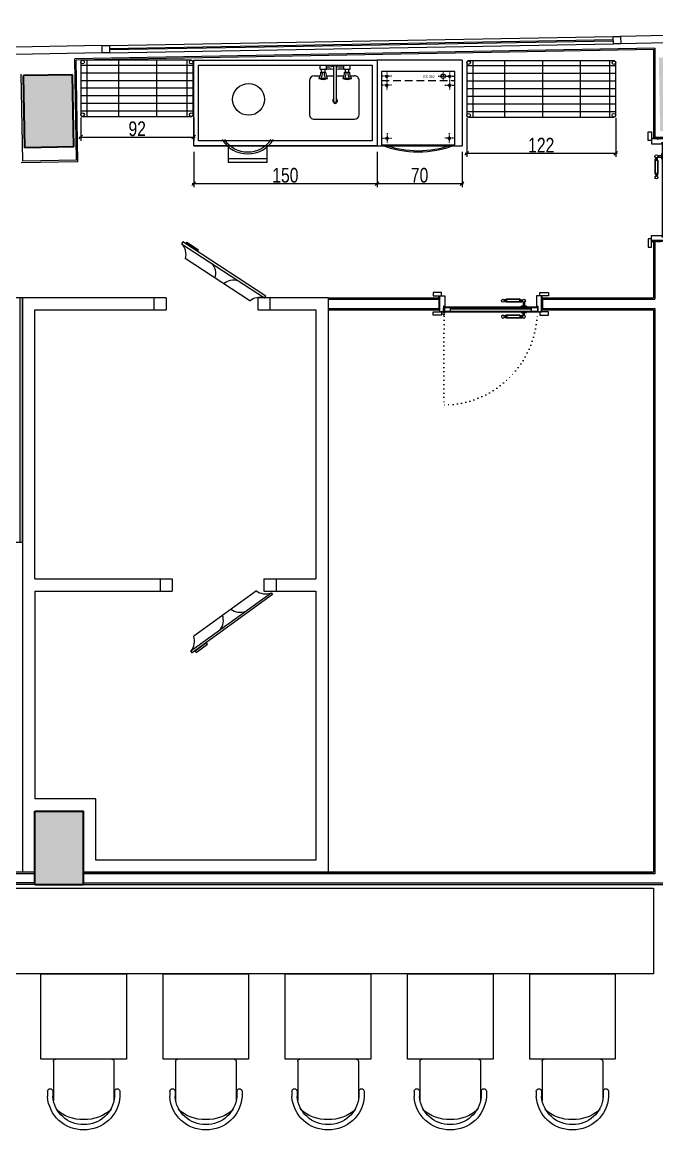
# Model space of a CAD drawing. Header units: millimetres. Extents: x 4 to 839, y -528 to 593.
# Drawn here: x 311.8 to 415.7, y 264.8 to 446.1 of the extents above; entities that cross this region are included whole.
import ezdxf

# ---------------------------------------------------------------- set-up
doc = ezdxf.new("R2010")
doc.units = ezdxf.units.MM
for name, pattern in [('ACAD_ISO07W100', [3, 0, -3]), ('CENTER', [0.0065, 0.002, -0.001, 0.0005, -0.001, 0.002]), ('HIDDEN', [9.525, 6.35, -3.175])]:
    doc.linetypes.add(name, pattern=pattern)
doc.layers.add('AD', color=5, linetype='Continuous')
doc.layers.add('tefris ölcü', color=251, linetype='Continuous')
for name, color, linetype, lineweight in [('alcıpan', 14, 'Continuous', 25), ('b_yazı', 144, 'Continuous', 25), ('cam', 146, 'Continuous', 20), ('ICOL', 50, 'Continuous', 15), ('kapı', 25, 'Continuous', 20), ('kolon', 5, 'Continuous', 35), ('kompozit', 16, 'Continuous', 20), ('makine', 177, 'Continuous', 18), ('tarama', 252, 'Continuous', 18), ('tefriş', 34, 'Continuous', 20)]:
    doc.layers.add(name, color=color, linetype=linetype, lineweight=lineweight)
doc.styles.get("Standard").update_dxf_attribs({"font": 'arial.ttf'})
doc.styles.add('uban-2', font='GOTHIC.TTF', dxfattribs={"width": 0.8})
doc.linetypes.add('BATTING', pattern='A,0.0001,-0.1,[134,ltypeshp.shx,S=0.1,R=0,X=-0.1,Y=0],-0.2,[134,ltypeshp.shx,S=0.1,R=180,X=0.1,Y=0],-0.1', length=0.4001)
doc.dimstyles.new('1_50 uban', dxfattribs={"dimtxt": 12, "dimasz": 3, "dimexe": 3, "dimexo": 5, "dimgap": 0.5, "dimtad": 1, "dimdec": 0, "dimzin": 9, "dimtxsty": 'uban-2', "dimblk": 'OBLIQUE', "dimcen": 1.5, "dimdle": 1.25, "dimclrd": 251, "dimclre": 251, "dimclrt": 1, "dimazin": 2, "dimtfac": 1.25, "dimtdec": 0, "dimtix": 1, "dimtmove": 0, "dimatfit": 3, "dimldrblk": 'OBLIQUE', "dimfxl": 5, "dimtolj": 1, "dimtzin": 0, "dimarcsym": 0})

# ---------------------------------------------------------------- blocks, each defined once
blk = doc.blocks.new('*E119')
at = {"layer": 'tarama'}
h = blk.add_hatch(dxfattribs=at)
h.set_pattern_fill('JIS_STN_2.5', color=256, scale=5, angle=90)
h.set_pattern_definition([(135, (1508.865, -4939.552), (-8.838835, -8.838835), []), (135, (1508.865, -4930.727), (-8.838835, -8.838835), [6, -2.5])])
h.paths.add_polyline_path([(47.03, -5.78), (46.92, 0.21), (0, 0), (0.31, -68.35), (6.3, -68.35), (47.31, -68.16)])
h.paths.add_polyline_path([(52.81, -595.35), (11.81, -595.35), (11.81, -654.35), (52.81, -654.35)])
h.paths.add_polyline_path([(49.81, -1179.18), (0.31, -1179.37), (0.56, -1245.37), (50.06, -1245.18)])
h.paths.add_polyline_path([(765.99, -1225.39), (765.76, -1165.39), (724.76, -1165.55), (724.99, -1225.55)])
h.paths.add_polyline_path([(770.81, -595.35), (730.81, -595.35), (730.81, -654.35), (770.81, -654.35)])
h.paths.add_polyline_path([(765.69, -4.66), (725.7, -5.36), (726.75, -65.35), (766.75, -64.65)])
h.paths.add_polyline_path([(1288.72, -1.48), (1248.72, -2.18), (1249.76, -61.17), (1289.75, -60.47)])
h.paths.add_polyline_path([(1257.81, -603.85), (1257.81, -663.85), (1297.81, -663.85), (1297.81, -603.85)])
h.paths.add_polyline_path([(1297.76, -1164.81), (1257.76, -1164.97), (1257.99, -1224.97), (1297.99, -1224.81)])
h.paths.add_polyline_path([(1787.99, -1223.9), (1829.49, -1223.74), (1829.26, -1163.74), (1787.76, -1163.9)])
h.paths.add_polyline_path([(1820.31, -469.85), (1780.31, -469.85), (1780.31, -530.85), (1820.31, -530.85)])
h.paths.add_polyline_path([(1769.6, -47.54), (1809.59, -46.84), (1808.54, 13.15), (1768.55, 12.45)])
h.paths.add_polyline_path([(2353.42, -32.29), (2402.41, -31.43), (2401.13, 41.56), (2352.14, 40.7), (2352.25, 34.7)])
h.paths.add_polyline_path([(2405.57, -471.99), (2357.57, -472.18), (2357.84, -542.18), (2405.84, -541.99)])
h.paths.add_polyline_path([(2405.84, -1161.99), (2360.26, -1162.17), (2360.51, -1226.67), (2360.61, -1232.67), (2405.84, -1232.49)])
at = {"color": 2}
blk.add_line((1297.81, -653.85), (1764.11, -653.85), dxfattribs=at)
at = {"layer": 'alcıpan'}
for p, q in [((1764.11, 19.06), (1764.11, -52.94)), ((1765.31, 20.32), (1765.31, -52.94)), ((1774.11, -52.94), (1764.11, -52.94)), ((1774.11, -136.94), (1764.11, -136.94)), ((1764.11, -136.94), (1764.11, -183.85)), ((1765.31, -136.94), (1765.31, -185.05)), ((1497.81, -183.85), (1588.46, -183.85)), ((1497.81, -185.05), (1588.46, -185.05)), ((1588.46, -183.85), (1588.46, -193.85)), ((1673.46, -183.85), (1673.46, -193.85)), ((1673.46, -183.85), (1764.11, -183.85)), ((1673.46, -185.05), (1765.31, -185.05)), ((1497.81, -192.65), (1588.46, -192.65)), ((1497.81, -193.85), (1588.46, -193.85)), ((1673.46, -192.65), (1765.31, -192.65)), ((1673.46, -193.85), (1764.11, -193.85)), ((1764.11, -193.85), (1764.11, -653.85)), ((1765.31, -192.65), (1765.31, -655.05)), ((1257.81, -655.05), (800.48, -655.05)), ((1257.81, -653.85), (801.68, -653.85)), ((1297.81, -653.85), (1764.11, -653.85)), ((1764.11, -653.85), (1297.81, -653.85)), ((1765.31, -655.05), (1297.81, -655.05)), ((1257.81, -663.85), (730.81, -663.85)), ((1257.81, -662.65), (732.01, -662.65)), ((1297.81, -662.65), (1772.91, -662.65)), ((1297.81, -663.85), (1774.11, -663.85))]:
    blk.add_line(p, q, dxfattribs=at)
at = {"layer": 'cam'}
for p, q in [((1318.91, 22.56), (1731.24, 29.8)), ((1318.95, 20.06), (1731.28, 27.3)), ((1731.24, 29.8), (1737.24, 29.9)), ((1731.34, 23.8), (1731.24, 29.8)), ((1737.24, 29.9), (1737.34, 23.9)), ((1312.91, 22.45), (1318.91, 22.56)), ((1313.01, 16.45), (1312.91, 22.45)), ((1318.91, 22.56), (1319.01, 16.56)), ((1318.97, 19.06), (1731.3, 26.3)), ((1319.01, 16.56), (1731.34, 23.8)), ((1737.34, 23.9), (1731.34, 23.8)), ((1319.01, 16.56), (1313.01, 16.45))]:
    blk.add_line(p, q, dxfattribs=at)
at = {"layer": 'kolon'}
for p, q in [((1288.72, -1.48), (1248.72, -2.18)), ((1249.76, -61.17), (1248.72, -2.18)), ((1289.75, -60.47), (1288.72, -1.48)), ((1289.75, -60.47), (1249.76, -61.17)), ((1257.81, -603.85), (1297.81, -603.85)), ((1257.81, -663.85), (1257.81, -603.85)), ((1297.81, -663.85), (1297.81, -603.85)), ((1257.81, -663.85), (1297.81, -663.85))]:
    blk.add_line(p, q, dxfattribs=at)
at = {"layer": 'kompozit'}
for p, q in [((1840.72, 31.72), (1737.24, 29.9)), ((1312.8, 22.45), (1224.31, 20.9)), ((1765.31, 20.32), (1290.49, 11.54)), ((1764.11, 19.06), (1291.71, 10.38)), ((1840.83, 25.72), (1737.34, 23.9)), ((1312.91, 16.45), (1224.42, 14.9)), ((1291.93, -71.43), (1290.49, 11.54)), ((1293.15, -72.61), (1291.71, 10.38)), ((1247.93, -72.2), (1246.7, -1.02)), ((1291.93, -71.43), (1247.93, -72.2)), ((1293.15, -72.61), (1246.75, -73.43))]:
    blk.add_line(p, q, dxfattribs=at)
blk = doc.blocks.new('KOL25')
at = {"linetype": 'Continuous'}
for p, q in [((-0.312, -0.66), (-0.312, -0.293)), ((0.258, -0.66), (0.258, -0.293)), ((-0.367, -0.38), (-0.367, -0.33)), ((-0.317, -0.38), (-0.317, -0.33)), ((0.263, -0.38), (0.263, -0.33)), ((0.313, -0.38), (0.313, -0.33)), ((0.238, -0.68), (-0.292, -0.68))]:
    blk.add_line(p, q, dxfattribs=at)
for centre, radius, start, end in [((-0.032, -0.352), 0.336, 89.1258, 176.2198), ((-0.032, -0.352), 0.286, 89.0272, 175.5276), ((-0.022, -0.352), 0.336, 3.7802, 90.8742), ((-0.022, -0.352), 0.286, 4.4724, 90.9728), ((-0.034, -0.495), 0.383, 88.9912, 131.3521), ((-0.02, -0.495), 0.383, 48.6479, 91.0088), ((-0.342, -0.377), 0.0252, 187.9443, 352.0557), ((0.288, -0.377), 0.0252, 187.9443, 352.0557), ((-0.292, -0.66), 0.02, 180, 270), ((0.238, -0.66), 0.02, 270, 0)]:
    blk.add_arc(centre, radius, start, end, dxfattribs=at)
blk = doc.blocks.new('kapı 85')
for p, q in [((13.5, -3.3), (13.5, -79.7)), ((13.5, -3.3), (17.5, -3.3)), ((14.1, -3.3), (14.1, -79.7)), ((14.1, -8.3), (16.9, -8.3)), ((14.3, -2.6), (14.3, -3)), ((14.3, -2.6), (18.52, -2.6)), ((14.3, -3), (18.31, -3)), ((14.3, -3.3), (18.31, -3.3)), ((14.3, -3.7), (14.3, -3.3)), ((14.3, -3.7), (18.52, -3.7)), ((16.9, -3.3), (16.9, -79.7)), ((17.5, -3.3), (17.5, -79.7)), ((7.5, -54.55), (7.5, -53.93)), ((7.62, -53.93), (7.5, -53.93)), ((7.62, -53.93), (7.62, -53.31)), ((9.35, -53.31), (7.62, -53.31)), ((9.35, -53.93), (7.62, -53.93)), ((7.87, -53.31), (7.87, -52.53)), ((9.1, -53.31), (9.1, -52.53)), ((9.35, -53.93), (9.35, -53.31)), ((9.35, -53.93), (9.47, -53.93)), ((9.47, -54.55), (9.47, -53.93)), ((20.53, -54.55), (20.53, -53.93)), ((20.65, -53.93), (20.53, -53.93)), ((20.65, -53.93), (20.65, -53.31)), ((20.65, -53.31), (22.38, -53.31)), ((20.65, -53.93), (22.38, -53.93)), ((20.9, -53.31), (20.9, -52.53)), ((22.13, -53.31), (22.13, -52.53)), ((22.38, -53.93), (22.38, -53.31)), ((22.38, -53.93), (22.5, -53.93)), ((22.5, -54.55), (22.5, -53.93)), ((7.25, -65.62), (7.25, -54.55)), ((7.5, -54.55), (7.25, -54.55)), ((7.5, -65.62), (7.5, -54.55)), ((9.47, -54.55), (7.5, -54.55)), ((9.47, -54.79), (7.5, -54.79)), ((9.47, -65.62), (9.47, -54.55)), ((9.47, -54.55), (9.72, -54.55)), ((9.72, -65.62), (9.72, -54.55)), ((9.72, -65.62), (9.72, -54.55)), ((20.28, -65.62), (20.28, -54.55)), ((20.28, -65.62), (20.28, -54.55)), ((20.53, -54.55), (20.28, -54.55)), ((20.53, -65.62), (20.53, -54.55)), ((20.53, -54.55), (22.5, -54.55)), ((20.53, -54.79), (22.5, -54.79)), ((22.5, -65.62), (22.5, -54.55)), ((22.5, -54.55), (22.75, -54.55)), ((22.75, -65.62), (22.75, -54.55)), ((7.5, -65.62), (7.25, -65.62)), ((9.47, -65.37), (7.5, -65.37)), ((9.47, -65.62), (7.5, -65.62)), ((7.5, -65.62), (7.5, -66.23)), ((7.62, -66.23), (7.5, -66.23)), ((9.35, -66.23), (7.62, -66.23)), ((7.62, -66.23), (7.62, -66.85)), ((9.35, -66.85), (7.62, -66.85)), ((7.87, -66.85), (7.87, -67.63)), ((9.1, -66.85), (9.1, -67.63)), ((9.35, -66.23), (9.47, -66.23)), ((9.35, -66.23), (9.35, -66.85)), ((9.47, -65.62), (9.72, -65.62)), ((9.47, -65.62), (9.47, -66.23)), ((9.58, -68.13), (12.99, -68.13)), ((9.58, -69.27), (12.99, -69.27)), ((12.99, -70.92), (12.99, -66.48)), ((12.99, -66.48), (13.49, -66.48)), ((18.01, -66.48), (17.51, -66.48)), ((18.01, -70.92), (18.01, -66.48)), ((20.42, -68.13), (18.01, -68.13)), ((20.42, -69.27), (18.01, -69.27)), ((20.53, -65.62), (20.28, -65.62)), ((20.53, -65.37), (22.5, -65.37)), ((20.53, -65.62), (22.5, -65.62)), ((20.53, -65.62), (20.53, -66.23)), ((20.65, -66.23), (20.53, -66.23)), ((20.65, -66.23), (22.38, -66.23)), ((20.65, -66.23), (20.65, -66.85)), ((20.65, -66.85), (22.38, -66.85)), ((20.9, -66.85), (20.9, -67.63)), ((22.13, -66.85), (22.13, -67.63)), ((22.38, -66.23), (22.5, -66.23)), ((22.38, -66.23), (22.38, -66.85)), ((22.5, -65.62), (22.75, -65.62)), ((22.5, -65.62), (22.5, -66.23)), ((13.5, -79.7), (17.5, -79.7)), ((14.1, -74.7), (16.9, -74.7))]:
    blk.add_line(p, q)
at = {"linetype": 'BATTING', "ltscale": 0.13}
blk.add_line((15.46, -74.7), (15.5, -8.3), dxfattribs=at)
at = {"linetype": 'ACAD_ISO07W100'}
blk.add_line((17.5, -3.3), (93.9, -3.18), dxfattribs=at)
for points in [[(2.5, -1.3), (2.5, -1.3), (1.7, -1.3), (1.7, 5.7), (4.5, 5.7), (4.5, -1.3), (2.5, -1.3)], [(17.5, 5.7), (17.5, -1.3), (20.3, -1.3), (20.3, 5.7)], [(12.99, -70.92), (13.5, -70.92), (13.5, -66.48), (12.99, -66.48)], [(18.01, -70.92), (17.5, -70.92), (17.5, -66.48), (18.01, -66.48)], [(2.5, -81.7), (2.5, -81.7), (1.7, -81.7), (1.7, -88.7), (4.5, -88.7), (4.5, -81.7), (2.5, -81.7)], [(17.5, -88.7), (17.5, -81.7), (20.3, -81.7), (20.3, -88.7)]]:
    blk.add_lwpolyline(points, close=True)
for points in [[(4.5, 0), (4.5, -4), (13, -4), (13, -3), (17.5, -3), (17.5, 0), (4.5, 0)], [(4.5, -83), (4.5, -79), (13, -79), (13, -80), (17.5, -80), (17.5, -83), (4.5, -83)]]:
    blk.add_lwpolyline(points)
blk.add_circle((19.1, -3.15), 0.8)
blk.add_arc((16.34, -2.14), 77.56, 270.854, 359.146, dxfattribs=at)
at = {"extrusion": (0, 0, -1)}
for centre in [(8.49, -51.46), (8.49, -68.7)]:
    blk.add_ellipse(centre, major_axis=(-1.23, 0), ratio=0.999304, start_param=4.712389, end_param=10.995574, dxfattribs=at)
for centre in [(21.51, -51.46), (21.51, -68.7)]:
    blk.add_ellipse(centre, major_axis=(1.23, 0), ratio=0.999304, start_param=4.712389, end_param=10.995574)
for points in [[(5.03, 1.4, -0.38), (5.5, 0.74, -0.38), (5.42, 0.68, -0.38), (5.52, -0.17, -0.38), (10.24, 1.76, -0.38), (13.77, 0.02, -0.38), (16.03, 0.57, -0.38), (16.58, 0.7, -0.38)], [(4.62, -83.7, -0.38), (4.75, -83.52, -0.38), (4.81, -83.09, -0.38), (6.23, -84.17, -0.38), (10.24, -82.24, -0.38), (13.77, -83.98, -0.38), (16.03, -83.43, -0.38), (16.58, -83.3, -0.38)]]:
    blk.add_open_spline(points, degree=3, knots=[0, 0, 0, 0, 1.74569, 4.067057, 5.855246, 11.085803, 12.762374, 12.762374, 12.762374, 12.762374])
blk = doc.blocks.new('_Oblique')
at = {"layer": 'ICOL', "color": 0, "lineweight": -2}
blk.add_line((-0.5, -0.5), (0.5, 0.5), dxfattribs=at)
blk = doc.blocks.new('*D85')
at = {"layer": 'Defpoints', "color": 0, "transparency": 16777216}
for p in [(1295.39, -31.33), (1387.89, -31.33), (1387.89, -52.53)]:
    blk.add_point(p, dxfattribs=at)
at = {"layer": 'tefris ölcü', "color": 251, "lineweight": -2, "transparency": 16777216}
for p, q in [((1295.39, -36.33), (1295.39, -55.53)), ((1387.89, -36.33), (1387.89, -55.53)), ((1294.14, -52.53), (1389.14, -52.53))]:
    blk.add_line(p, q, dxfattribs=at)
at = {"layer": 'tefris ölcü', "color": 251, "lineweight": -2, "transparency": 16777216, "xscale": 3, "yscale": 3, "zscale": 3, "rotation": 180}
blk.add_blockref('_Oblique', (1295.39, -52.53), dxfattribs=at)
at = {"layer": 'tefris ölcü', "color": 251, "lineweight": -2, "transparency": 16777216, "xscale": 3, "yscale": 3, "zscale": 3}
blk.add_blockref('_Oblique', (1387.89, -52.53), dxfattribs=at)
at = {"layer": 'tefris ölcü', "color": 1, "transparency": 16777216, "insert": (1341.64, -45.73), "char_height": 12, "attachment_point": 5, "style": 'uban-2'}
blk.add_mtext('\\A1;92', dxfattribs=at)
blk = doc.blocks.new('*D86')
at = {"layer": 'Defpoints', "color": 0, "transparency": 16777216}
for p in [(1387.89, -59.54), (1537.94, -59.55), (1537.94, -90.56)]:
    blk.add_point(p, dxfattribs=at)
at = {"layer": 'tefris ölcü', "color": 251, "lineweight": -2, "transparency": 16777216}
for p, q in [((1387.89, -64.54), (1387.89, -93.56)), ((1537.94, -64.55), (1537.94, -93.56)), ((1386.64, -90.56), (1539.19, -90.56))]:
    blk.add_line(p, q, dxfattribs=at)
at = {"layer": 'tefris ölcü', "color": 251, "lineweight": -2, "transparency": 16777216, "xscale": 3, "yscale": 3, "zscale": 3, "rotation": 180}
blk.add_blockref('_Oblique', (1387.89, -90.56), dxfattribs=at)
at = {"layer": 'tefris ölcü', "color": 251, "lineweight": -2, "transparency": 16777216, "xscale": 3, "yscale": 3, "zscale": 3}
blk.add_blockref('_Oblique', (1537.94, -90.56), dxfattribs=at)
at = {"layer": 'tefris ölcü', "color": 1, "transparency": 16777216, "insert": (1462.91, -83.76), "char_height": 12, "attachment_point": 5, "style": 'uban-2'}
blk.add_mtext('\\A1;150', dxfattribs=at)
blk = doc.blocks.new('*D91')
at = {"layer": 'Defpoints', "color": 0, "transparency": 16777216}
for p in [(1611.3, -31.8), (1733.3, -31.8), (1733.3, -65.72)]:
    blk.add_point(p, dxfattribs=at)
at = {"layer": 'tefris ölcü', "color": 251, "lineweight": -2, "transparency": 16777216}
for p, q in [((1611.3, -36.8), (1611.3, -68.72)), ((1733.3, -36.8), (1733.3, -68.72)), ((1610.05, -65.72), (1734.55, -65.72))]:
    blk.add_line(p, q, dxfattribs=at)
at = {"layer": 'tefris ölcü', "color": 251, "lineweight": -2, "transparency": 16777216, "xscale": 3, "yscale": 3, "zscale": 3, "rotation": 180}
blk.add_blockref('_Oblique', (1611.3, -65.72), dxfattribs=at)
at = {"layer": 'tefris ölcü', "color": 251, "lineweight": -2, "transparency": 16777216, "xscale": 3, "yscale": 3, "zscale": 3}
blk.add_blockref('_Oblique', (1733.3, -65.72), dxfattribs=at)
at = {"layer": 'tefris ölcü', "color": 1, "transparency": 16777216, "insert": (1672.3, -59.07), "char_height": 12, "attachment_point": 5, "style": 'uban-2'}
blk.add_mtext('\\A1;122', dxfattribs=at)
blk = doc.blocks.new('3 kapaklı dolap')
at = {"extrusion": (1.52846e-08, 6.3311e-09, 1)}
for p, q in [((-63.5, 2, 0), (-63.5, 200, 0)), ((-2, 0, 0), (-2, 200, 0)), ((-67.5, 192.69, 0), (-109, 192.69, 0)), ((-109, 192.69, 0), (-109, 188.69, 0)), ((-65, 193.69, 0), (-69, 193.69, 0)), ((-69, 193.69, 0), (-69, 147.49, 0)), ((-65, 147.49, 0), (-65, 191.69, 0)), ((-109, 188.69, 0), (-63.5, 188.69, 0)), ((-69, 147.49, 0), (-65, 147.49, 0)), ((-69, 100.62, 0), (-69, 146.82, 0)), ((-69, 146.82, 0), (-65, 146.82, 0)), ((-65, 146.82, 0), (-65, 102.62, 0)), ((-109, 101.62, 0), (-109, 105.62, 0)), ((-109, 105.62, 0), (-63.5, 105.62, 0)), ((-67.5, 101.62, 0), (-109, 101.62, 0)), ((-65, 100.62, 0), (-69, 100.62, 0)), ((-65, 99.95, 0), (-65, 55.75, 0)), ((-109, 54.75, 0), (-109, 58.75, 0)), ((-109, 58.75, 0), (-63.5, 58.75, 0)), ((-67.5, 54.75, 0), (-109, 54.75, 0)), ((-70, 47.73, 0), (-63.5, 47.72, 0)), ((-65, 53.75, 0), (-69, 53.75, 0))]:
    blk.add_line(p, q, dxfattribs=at)
blk.add_lwpolyline([(-70, 200), (-70, 0), (0, 0), (0, 200)], close=True, dxfattribs=at)
at = {"extrusion": (1.52846e-08, 6.3311e-09, 1), "elevation": 0}
for points in [[(-63.5, 187.69), (-63.5, 193.69), (-109, 193.69), (-109, 187.69), (-63.5, 187.69)], [(-64, 193.69), (-70, 193.69), (-70, 147.49), (-64, 147.49), (-64, 191.69)], [(-67, 191.69), (-63.5, 191.69), (-63.5, 193.69), (-67, 193.69)], [(-64, 100.62), (-70, 100.62), (-70, 146.82), (-64, 146.82), (-64, 102.62)], [(-63.5, 106.62), (-63.5, 100.62), (-109, 100.62), (-109, 106.62), (-63.5, 106.62)], [(-64, 53.75), (-70, 53.75), (-70, 99.95), (-64, 99.95), (-64, 55.75)], [(-67, 102.62), (-63.5, 102.62), (-63.5, 100.62), (-67, 100.62)], [(-63.5, 59.75), (-63.5, 53.75), (-109, 53.75), (-109, 59.75), (-63.5, 59.75)], [(-67, 55.75), (-63.5, 55.75), (-63.5, 53.75), (-67, 53.75)]]:
    blk.add_lwpolyline(points, dxfattribs=at)
for points in [[(-51.24, 38.4), (-51.26, 11.72, 1), (-46.91, 11.72)], [(-46.91, 11.72), (-46.9, 38.39, -1), (-42.55, 38.39)]]:
    blk.add_lwpolyline(points, format="xyb", dxfattribs=at)
at = {"ltscale": 0.1, "extrusion": (1.52846e-08, 6.3311e-09, 1)}
blk.add_lwpolyline([(-58.56, 17.84), (-58.39, 19.29), (-57.94, 21), (-57.29, 22.86), (-56.56, 24.81), (-55.82, 26.76), (-55.18, 28.62), (-54.73, 30.32), (-54.55, 31.78), (-54.72, 32.92), (-55.18, 33.74), (-55.82, 34.23), (-56.55, 34.39), (-57.29, 34.23), (-57.93, 33.74), (-58.38, 32.93), (-58.56, 31.78), (-58.38, 30.32), (-57.93, 28.62), (-57.29, 26.76), (-56.56, 24.81), (-55.82, 22.86), (-55.18, 20.99), (-54.73, 19.29), (-54.56, 17.84), (-54.73, 16.69), (-55.19, 15.87), (-55.83, 15.39), (-56.56, 15.22), (-57.3, 15.39), (-57.94, 15.88), (-58.39, 16.69)], close=True, dxfattribs=at)
at = {"extrusion": (1.52846e-08, 6.3311e-09, 1)}
blk.add_lwpolyline([(-67, 2), (-63.5, 2), (-63.5, 0), (-67, 0)], dxfattribs=at)
for centre in [(-66.29, 192.75, 0), (-66.29, 101.55, 0), (-66.29, 54.68, 0), (-66.29, 0.93)]:
    blk.add_circle(centre, 0.596, dxfattribs=at)
for centre, radius, start, end in [((-66.25, 192.69, 0), 1.25, 126.8699, 233.1301), ((-68.14, 188.31, 0), 40.86, 180.86914, 267.39476), ((-68.14, 106, 0), 40.86, 92.60524, 179.13086), ((-68.14, 59.13, 0), 40.86, 92.60524, 179.13086), ((-66.25, 101.62, 0), 1.25, 126.8699, 233.1301), ((-66.25, 54.75, 0), 1.25, 126.8699, 233.1301), ((-66.25, 1), 1.25, 126.83282, 233.09303)]:
    blk.add_arc(centre, radius, start, end, dxfattribs=at)
blk = doc.blocks.new('istif rafı')
at = {"layer": 'makine'}
for p, q in [((122, 18.75), (0, 18.75)), ((5.07, 22.97), (5.07, -23.03)), ((31, 22.97), (31, -23.03)), ((62, 22.97), (62, -23.03)), ((93, 22.97), (93, -23.03)), ((116.93, 22.97), (116.93, -23.03)), ((122, 12.5), (0, 12.5)), ((122, 6.25), (0, 6.25)), ((122, 0), (0, 0)), ((122, -6.25), (0, -6.25)), ((122, -12.5), (0, -12.5)), ((122, -18.75), (0, -18.75))]:
    blk.add_line(p, q, dxfattribs=at)
blk.add_lwpolyline([(120.5, 22.97), (1.5, 22.97, 0.414214), (0, 21.47), (0, -21.53, 0.414214), (1.5, -23.03), (120.5, -23.03, 0.414214), (122, -21.53), (122, 21.47, 0.414214)], format="xyb", close=True, dxfattribs=at)
for centre in [(1.5, 21.47), (120.5, 21.47), (1.5, -21.53), (120.5, -21.53)]:
    blk.add_circle(centre, 1.5, dxfattribs=at)
blk = doc.blocks.new('istif raf1')
at = {"layer": 'makine'}
for p, q in [((5.07, 29.22), (5.07, -16.78)), ((31, 29.22), (31, -16.78)), ((62, 29.22), (62, -16.78)), ((86.93, 29.22), (86.93, -16.78)), ((92, 25), (0, 25)), ((92, 18.75), (0, 18.75)), ((92, 12.5), (0, 12.5)), ((92, 6.25), (0, 6.25)), ((92, 0), (0, 0)), ((92, -6.25), (0, -6.25)), ((92, -12.5), (0, -12.5))]:
    blk.add_line(p, q, dxfattribs=at)
blk.add_lwpolyline([(90.5, 29.22), (1.5, 29.22, 0.414214), (0, 27.72), (0, -15.28, 0.414214), (1.5, -16.78), (90.5, -16.78, 0.414214), (92, -15.28), (92, 27.72, 0.414214)], format="xyb", close=True, dxfattribs=at)
for centre in [(1.5, 27.72), (90.5, 27.72), (1.5, -15.28), (90.5, -15.28)]:
    blk.add_circle(centre, 1.5, dxfattribs=at)
blk = doc.blocks.new('WİN GS 302')
at = {"linetype": 'CENTER', "ltscale": 0.2}
for p, q in [((-38.22, 30.76), (-38.22, 22.56)), ((7.89, 30.76), (7.89, 22.56)), ((13.16, 30.76), (13.16, 22.56)), ((-34.33, 26.66), (-42.12, 26.66)), ((-34.33, 19.24), (-42.12, 19.24)), ((-38.22, 23.34), (-38.22, 15.14)), ((3.99, 26.66), (11.78, 26.66)), ((9.26, 26.66), (17.05, 26.66)), ((9.26, 19.24), (17.05, 19.24)), ((13.16, 23.34), (13.16, 15.14)), ((-41.9, -24.12), (-34.11, -24.12)), ((-38.01, -20.02), (-38.01, -28.22)), ((16.84, -24.12), (9.05, -24.12)), ((12.94, -20.02), (12.94, -28.22))]:
    blk.add_line(p, q, dxfattribs=at)
at = {"linetype": 'HIDDEN'}
blk.add_line((-42.53, 23.31), (17.47, 23.31), dxfattribs=at)
blk.add_lwpolyline([(-42.53, -29.56), (17.47, -29.56), (17.47, 30.44), (-42.53, 30.44)], close=True)
for centre, radius in [((-38.22, 26.66), 0.973), ((7.89, 26.66), 1.83), ((13.16, 26.66), 0.973), ((-38.22, 19.24), 0.973), ((13.16, 19.24), 0.973), ((-38.01, -24.12), 0.973), ((12.94, -24.12), 0.973)]:
    blk.add_circle(centre, radius)
for radius, start, end in [(82.25, 248.60883, 291.39117), (81.25, 250.48801, 289.51199)]:
    blk.add_arc((-12.53, 47.02), radius, start, end)
at = {"insert": (-8.54, 27.34), "char_height": 2, "width": 20, "attachment_point": 1}
blk.add_mtext('GS 302', dxfattribs=at)
blk = doc.blocks.new('SOKAPI')
at = {"layer": 'AD'}
blk.add_line((35, 6.8), (-35.3, 6.8), dxfattribs=at)
for points in [[(-45.3, -4.6), (-45.3, -2.6), (44.7, -2.6), (44.7, -4.6)], [(-42.3, -5), (-42.3, -6.4), (-29.6, -6.4), (-29.6, -5)]]:
    blk.add_lwpolyline(points, close=True, dxfattribs=at)
for centre, radius, start, end in [((-49.2, 11.4), 14.6, 285.6381, 341.6489), ((-16.5, 10.8), 14, 286.3254, 343.6365), ((19.9, 10.8), 14, 196.3635, 253.6746), ((48.4, 10.8), 14, 196.3635, 253.6746)]:
    blk.add_arc(centre, radius, start, end, dxfattribs=at)
blk = doc.blocks.new('*D117')
at = {"layer": 'Defpoints', "color": 0, "transparency": 16777216}
for p in [(1537.94, -59.55), (1607.57, -59.55), (1607.57, -90.56)]:
    blk.add_point(p, dxfattribs=at)
at = {"layer": 'tefris ölcü', "color": 251, "lineweight": -2, "transparency": 16777216}
for p, q in [((1537.94, -64.55), (1537.94, -93.56)), ((1607.57, -64.55), (1607.57, -93.56)), ((1536.69, -90.56), (1608.82, -90.56))]:
    blk.add_line(p, q, dxfattribs=at)
at = {"layer": 'tefris ölcü', "color": 251, "lineweight": -2, "transparency": 16777216, "xscale": 3, "yscale": 3, "zscale": 3, "rotation": 180}
blk.add_blockref('_Oblique', (1537.94, -90.56), dxfattribs=at)
at = {"layer": 'tefris ölcü', "color": 251, "lineweight": -2, "transparency": 16777216, "xscale": 3, "yscale": 3, "zscale": 3}
blk.add_blockref('_Oblique', (1607.57, -90.56), dxfattribs=at)
at = {"layer": 'tefris ölcü', "color": 1, "transparency": 16777216, "insert": (1572.75, -83.76), "char_height": 12, "attachment_point": 5, "style": 'uban-2'}
blk.add_mtext('\\A1;70', dxfattribs=at)
blk = doc.blocks.new('*E120')
at = {"color": 2}
for p, q in [((1365.33, -183.85), (1247.81, -183.85)), ((1247.81, -183.85), (1247.81, -653.85)), ((1355.33, -183.85), (1355.33, -193.85)), ((1365.33, -183.85), (1365.33, -193.85)), ((1440.33, -183.85), (1440.33, -193.85)), ((1497.81, -183.85), (1440.33, -183.85)), ((1450.33, -183.85), (1450.33, -193.85)), ((1497.81, -183.85), (1497.81, -653.85)), ((1440.33, -193.85), (1487.81, -193.85)), ((1257.81, -413.85), (1370.33, -413.85)), ((1360.33, -413.85), (1360.33, -423.85)), ((1370.33, -413.85), (1370.33, -423.85)), ((1445.33, -413.85), (1487.81, -413.85, -0.46)), ((1445.33, -413.85), (1445.33, -423.85)), ((1455.33, -413.85), (1455.33, -423.85)), ((1257.81, -423.85), (1370.33, -423.85)), ((1257.81, -423.85), (1257.81, -593.85)), ((1445.33, -423.85), (1487.81, -423.85, -0.46)), ((1307.81, -593.85), (1257.81, -593.85))]:
    blk.add_line(p, q, dxfattribs=at)
for points in [[(1257.81, -413.85), (1257.81, -193.85), (1365.33, -193.85)], [(1487.81, -193.85), (1487.81, -413.85)], [(1487.81, -423.85), (1487.81, -643.85), (1307.81, -643.85), (1307.81, -593.85)]]:
    blk.add_lwpolyline(points, dxfattribs=at)
at = {"layer": 'makine'}
for p, q in [((1607.57, 10.45), (1607.57, -59.55)), ((1491.28, 3.02), (1491.28, 6.12)), ((1491.28, 3.02), (1496.48, 3.02)), ((1491.93, 0.53), (1495.83, 0.53)), ((1492.58, 0.53), (1492.58, 3.02)), ((1495.18, 3.02), (1495.18, 0.53)), ((1496.48, 3.02), (1496.48, 6.12)), ((1502.65, -23.84), (1502.65, 5.15)), ((1504.6, 5.15), (1504.6, -23.84)), ((1510.78, 3.02), (1510.78, 6.11)), ((1510.78, 3.02), (1515.98, 3.02)), ((1511.43, 0.53), (1515.33, 0.53)), ((1512.08, 0.53), (1512.08, 3.02)), ((1514.68, 3.02), (1514.68, 0.53)), ((1515.98, 3.02), (1515.98, 6.11)), ((1482.62, -6.23), (1482.62, -33.99)), ((1486.52, -2.33), (1491.4, -2.33)), ((1496.37, -2.33), (1502.65, -2.33)), ((1504.6, -2.33), (1510.9, -2.33)), ((1515.45, -2.33), (1519.37, -2.33)), ((1523.28, -33.99), (1523.27, -6.23)), ((1486.52, -37.89), (1519.38, -37.89)), ((1387.89, -59.54), (1607.57, -59.55))]:
    blk.add_line(p, q, dxfattribs=at)
for points in [[(1537.94, -59.55), (1387.89, -59.54), (1387.89, 10.45), (1537.94, 10.45)], [(1533.94, -55.55), (1391.89, -55.54), (1391.89, 6.45), (1533.94, 6.45)]]:
    blk.add_lwpolyline(points, close=True, dxfattribs=at)
for points in [[(1496.48, 6.12), (1491.28, 6.12)], [(1515.98, 6.11), (1510.78, 6.11)], [(1416.01, -60.24), (1416.01, -68.28), (1416.01, -69.87), (1447.98, -69.87), (1447.98, -60.46)], [(1416.01, -60.37), (1416.01, -71.45), (1416.01, -73.04), (1447.98, -73.03), (1447.98, -60.36)]]:
    blk.add_lwpolyline(points, dxfattribs=at)
blk.add_circle((1432.77, -21.66), 13, dxfattribs=at)
for centre, radius, start, end in [((1481.98, 0.92), 9.96, 330.31564, 357.79647), ((1480.8, 0.53), 12.43, 337.23419, 0.00142), ((1506.96, 0.53), 12.43, 180.00142, 202.76865), ((1505.78, 0.92), 9.96, 182.20637, 209.6872), ((1498.16, 23.24), 18.28, 264.74385, 283.08074), ((1497.74, -22.57), 25.78, 79.99234, 92.80131), ((1503.62, 4.09), 1.89, 222.21815, 239.08687), ((1503.62, 4.09), 1.89, 110.21262, 134.66254), ((1503.63, 5.15), 0.975, 0.00142, 180.00142), ((1503.62, 4.09), 1.89, 42.21815, 69.50436), ((1503.62, 4.09), 1.89, 301.10188, 317.78469), ((1508.83, 23.62), 18.65, 258.22434, 275.99749), ((1510.27, -32), 35.22, 89.16492, 98.561), ((1501.48, 0.92), 9.96, 330.31564, 357.79647), ((1500.3, 0.53), 12.43, 337.23419, 0.00142), ((1526.46, 0.53), 12.43, 180.00142, 202.76865), ((1525.28, 0.92), 9.96, 182.20637, 209.6872), ((1486.52, -6.23), 3.9, 90.00142, 180.00142), ((1490.63, -4.34), 0.325, 90.00093, 270.00192), ((1490.63, -4.34), 0.325, 90.00142, 270.00142), ((1490.63, -4.34), 0.325, 90.00142, 90.00192), ((1491.61, -6.91), 2.44, 66.48244, 113.52041), ((1493.88, 3.12), 8.44, 247.35504, 292.6478), ((1490.63, -4.34), 0.325, 270.00142, 270.00192), ((1492.58, -4.34), 0.325, 146.42709, 270.00192), ((1493.88, -8.49), 4.04, 71.21414, 108.7887), ((1495.18, -4.34), 0.325, 270.00093, 33.57575), ((1496.16, -6.9), 2.44, 66.42717, 108.13557), ((1497.13, -4.34), 0.325, 270.00093, 90.00192), ((1510.13, -4.34), 0.325, 90.00093, 270.00192), ((1510.13, -4.34), 0.325, 90.00142, 270.00142), ((1510.13, -4.34), 0.325, 90.00142, 90.00192), ((1511.11, -6.91), 2.44, 66.48244, 113.52041), ((1513.38, 3.12), 8.44, 247.35504, 292.6478), ((1510.13, -4.34), 0.325, 270.00142, 270.00192), ((1512.08, -4.34), 0.325, 146.42709, 270.00192), ((1513.38, -8.49), 4.04, 71.21414, 108.7887), ((1514.68, -4.34), 0.325, 270.00093, 33.57575), ((1515.66, -6.9), 2.44, 66.42717, 108.13557), ((1516.63, -4.34), 0.325, 270.00093, 90.00192), ((1519.37, -6.23), 3.9, 0.00142, 90.00142), ((1503.63, -22.61), 1.95, 120.00142, 60.00142), ((1503.63, -23.84), 1.17, 146.44411, 33.55873), ((1503.63, -23.84), 0.975, 180.00142, 0.00142), ((1486.52, -33.99), 3.9, 180.00142, 270.00142), ((1519.38, -33.99), 3.9, 270.00142, 0.00142), ((1432.12, -41.55), 24.68, 211.82189, 328.18096), ((1432.12, -41.55), 23.08, 214.3212, 325.68164)]:
    blk.add_arc(centre, radius, start, end, dxfattribs=at)
at = {"layer": 'tefriş'}
for points in [[(1764.11, -666.85), (1764.11, -736.85), (740.81, -736.85), (740.81, -666.85)], [(1332.85, -806.85), (1262.85, -806.85), (1262.85, -736.85), (1332.85, -736.85)], [(1432.85, -806.85), (1362.85, -806.85), (1362.85, -736.85), (1432.85, -736.85)], [(1532.85, -806.85), (1462.85, -806.85), (1462.85, -736.85), (1532.85, -736.85)], [(1632.86, -806.85), (1562.86, -806.85), (1562.86, -736.85), (1632.86, -736.85)], [(1732.86, -806.85), (1662.86, -806.85), (1662.86, -736.85), (1732.86, -736.85)]]:
    blk.add_lwpolyline(points, close=True, dxfattribs=at)
for name, p in [('istif raf1', (1295.39, -18.83)), ('istif rafı', (1611.3, -13.05))]:
    blk.add_blockref(name, p)
at = {"layer": 'b_yazı', "color": 2, "linetype": 'ACAD_ISO07W100', "ltscale": 0.5}
for p, xscale, yscale, zscale, rotation in [((1410.89, -163.96), -0.8999999999998518, 0.8999999999998516, 0.8999999999998487, 146.8711209437852), ((1417.29, -447.03), 0.89999999999985, 0.89999999999985, 0.89999999999985, 35.95355732085195)]:
    blk.add_blockref('SOKAPI', p, dxfattribs=dict(at, xscale=xscale, yscale=yscale, zscale=zscale, rotation=rotation))
at = {"layer": 'kapı', "xscale": -1}
for p, rotation in [((1758.11, -136.94), 180), ((1589.46, -177.85), 90)]:
    blk.add_blockref('kapı 85', p, dxfattribs=dict(at, rotation=rotation))
at = {"layer": 'makine', "rotation": 0.001421511100971589}
blk.add_blockref('WİN GS 302', (1584.11, -29.36), dxfattribs=at)
at = {"layer": 'makine'}
blk.add_blockref('3 kapaklı dolap', (1247.81, -383.85, 0), dxfattribs=at)
at = {"layer": 'tefriş', "xscale": -87, "yscale": 87, "zscale": 87, "rotation": 180}
for p in [(1300.2, -866.01), (1400.2, -866.01), (1500.21, -866.01), (1600.21, -866.01), (1700.21, -866.01)]:
    blk.add_blockref('KOL25', p, dxfattribs=at)
at = {"layer": 'tefris ölcü'}
for base, p1, p2, picture, middle in [((1387.8885, -52.5299), (1295.3948, -31.3326), (1387.8885, -31.3307), '*D85', (1341.6417, -45.728)), ((1733.3, -65.72), (1611.3, -31.8), (1733.3, -31.8), '*D91', (1672.3, -59.07)), ((1537.94, -90.56), (1387.89, -59.54), (1537.94, -59.55), '*D86', (1462.91, -83.76)), ((1607.57, -4828.82), (1537.94, -59.55), (1607.57, -4797.81), '*D117', (1572.75, -83.76))]:
    dim = blk.add_linear_dim(base=base, p1=p1, p2=p2, dimstyle='1_50 uban', dxfattribs=at)
    dim.commit()
    dim.dimension.update_dxf_attribs({"geometry": picture, "text_midpoint": middle})

msp = doc.modelspace()

# ---------------------------------------------------------------- linework, layer by layer
at = {"color": 2}
for points in [[(361.91, 400.99), (361.91, 306.99), (321.91, 306.99)], [(313.91, 306.99), (311.91, 306.99)]]:
    msp.add_lwpolyline(points, dxfattribs=at)
at = {"layer": 'makine'}
msp.add_line((383.86, 439.85), (369.93, 439.85), dxfattribs=at)

# ---------------------------------------------------------------- block references
at = {"xscale": 0.1999999999373226, "yscale": 0.1999999999373226, "zscale": 0.1999999999373226}
msp.add_blockref('*E119', (62.34, 437.76), dxfattribs=at)
at = {"layer": 'tefriş', "xscale": 0.1999999999373226, "yscale": 0.1999999999373226, "zscale": 0.1999999999373226}
msp.add_blockref('*E120', (62.34, 437.76), dxfattribs=at)

doc.saveas('drawing.dxf')
